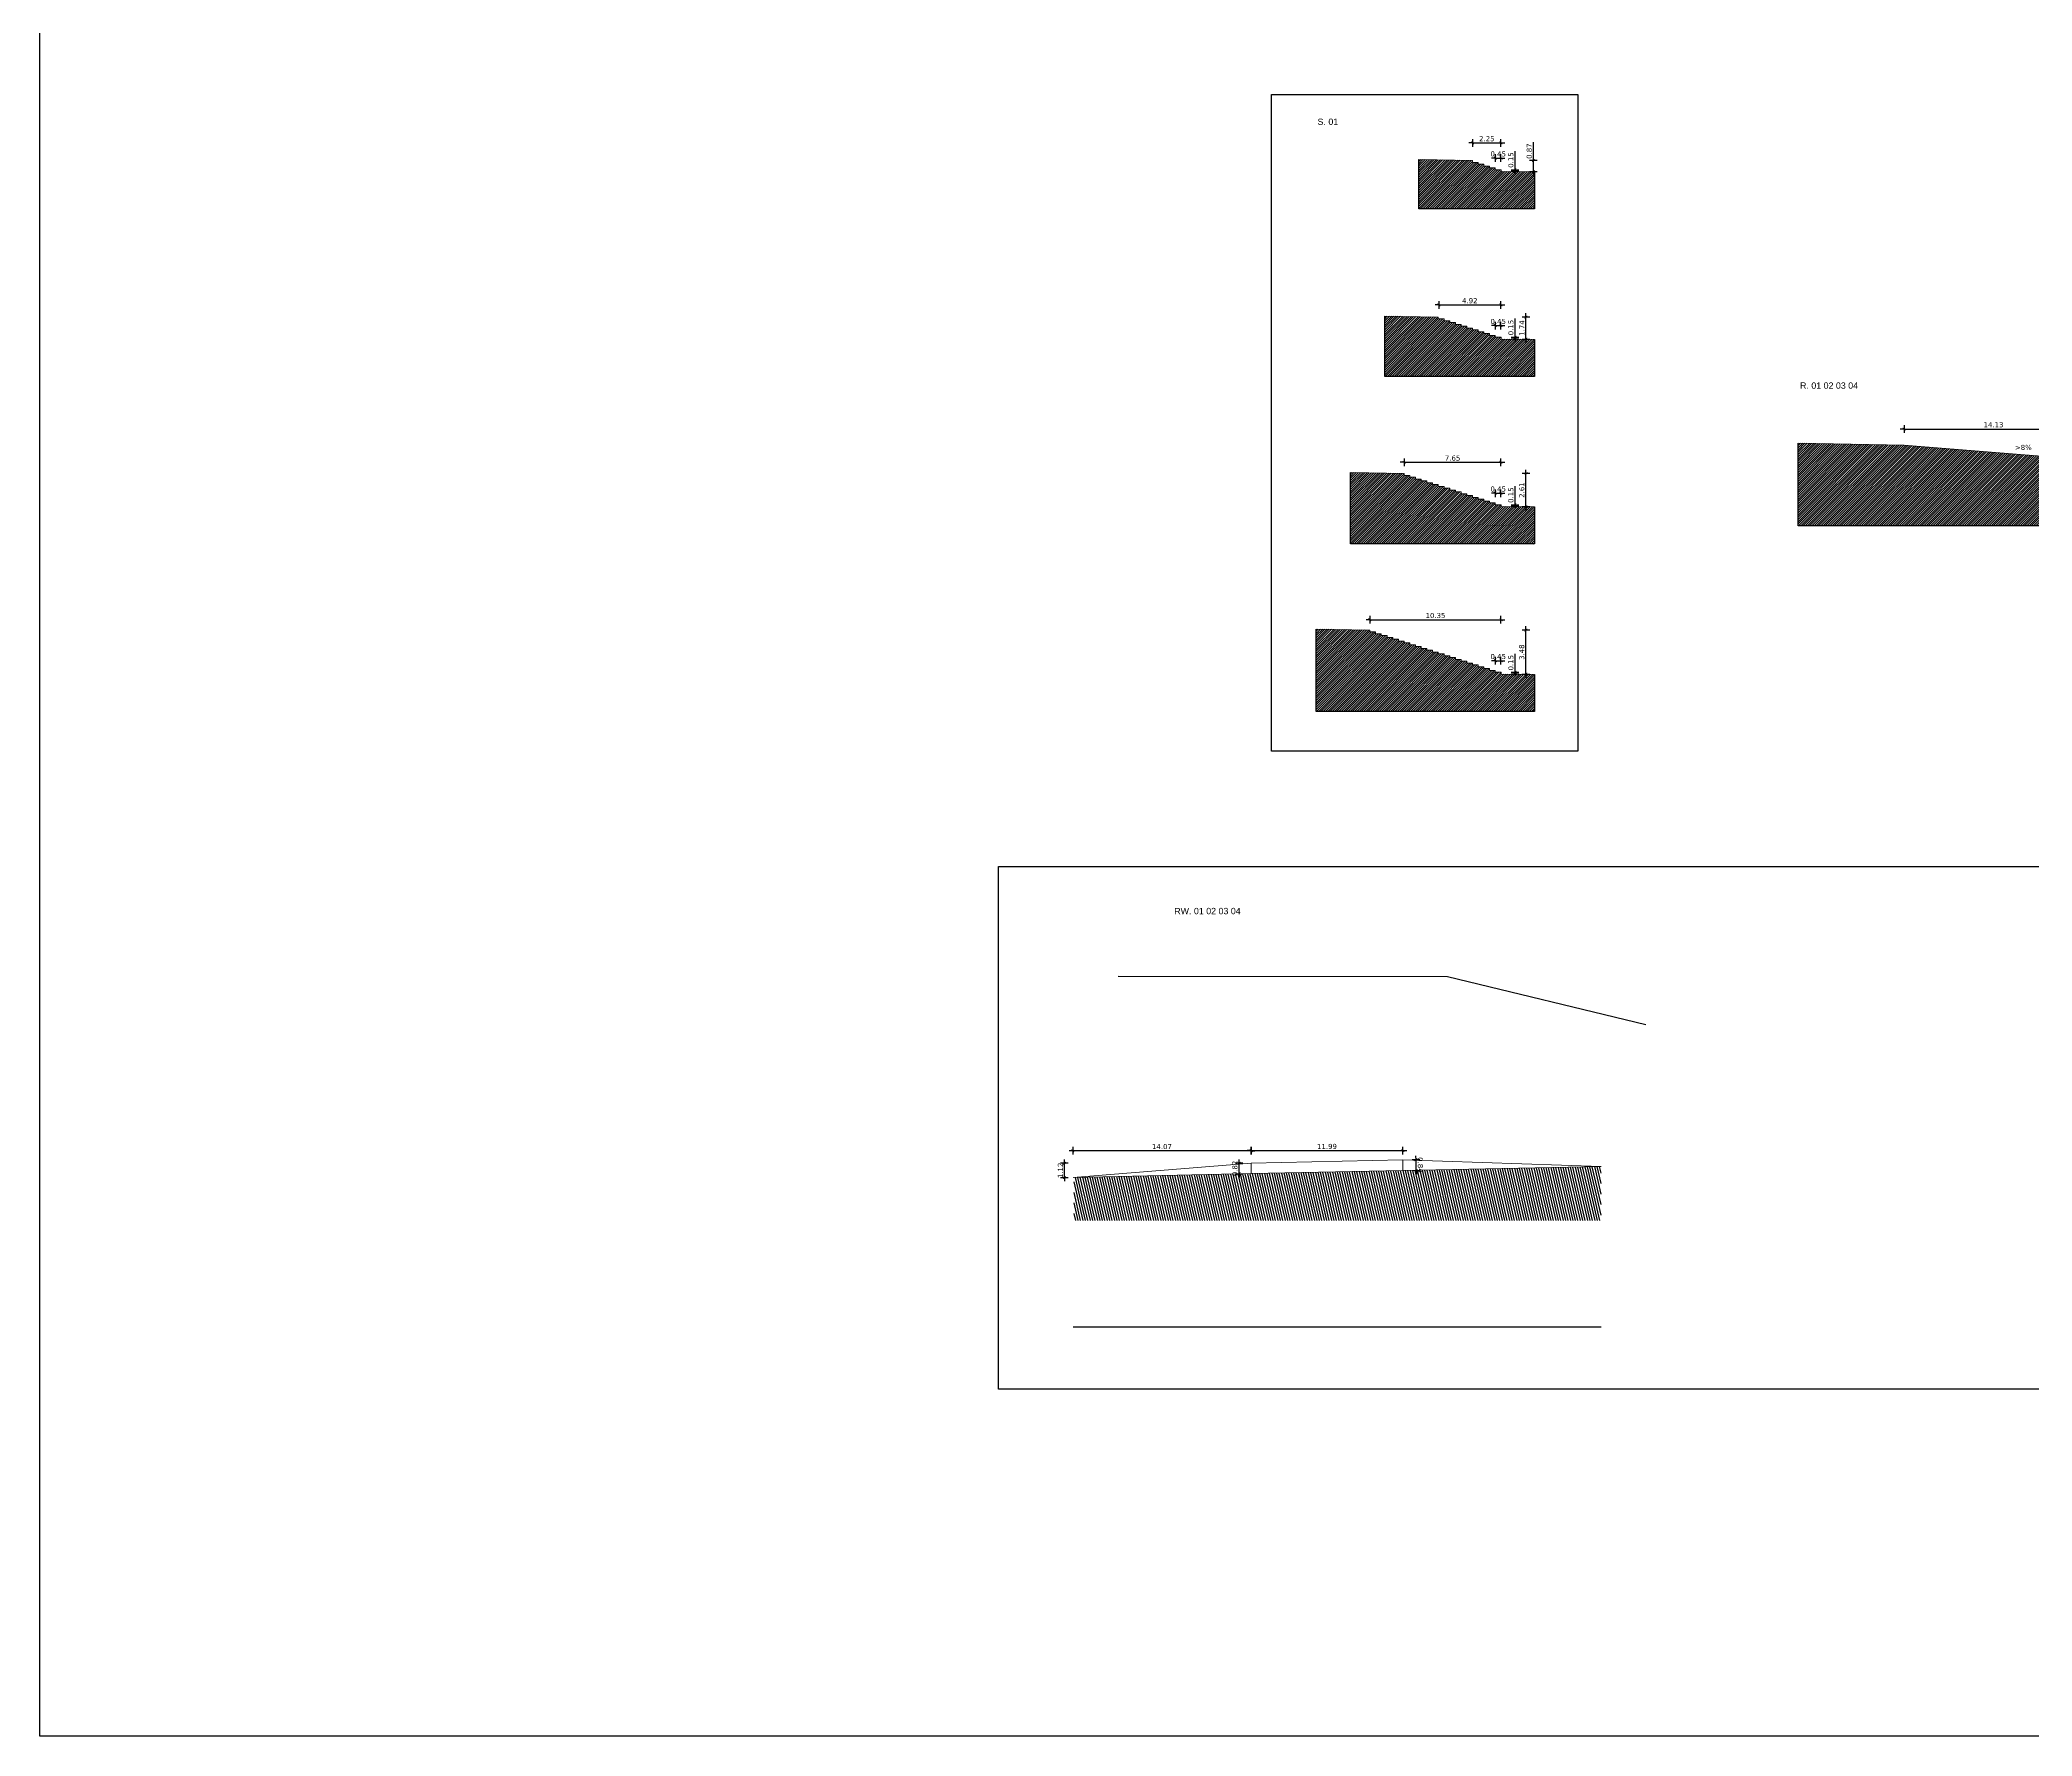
# Model space of a CAD drawing. Header units: metres. Extents: x 678805 to 1359287, y 2747329 to 5497370.
# Drawn here: x 680817.8 to 680975.1, y 2748454.8 to 2748588.7 of the extents above; entities that cross this region are included whole.
import ezdxf

# ---------------------------------------------------------------- set-up
doc = ezdxf.new("R2010")
doc.units = ezdxf.units.M
for name, color, linetype in [('00_XREF_TWQ_BUILDINGS', 7, 'Continuous'), ('XREF_MON_BUILDINGS$0$01-TX-Length Dimensions', 251, 'Continuous'), ('XREF_MON_BUILDINGS$0$02-L-Profiles', 8, 'Continuous'), ('XREF_MON_BUILDINGS$0$A_TEXT_EDIT', 7, 'Continuous'), ('XREF_MON_BUILDINGS$0$COTAUX', 7, 'Continuous')]:
    doc.layers.add(name, color=color, linetype=linetype)
doc.layers.add('XREF_MON_BUILDINGS$0$00_AUX', color=3, linetype='Continuous', plot=False)
doc.layers.add('XREF_MON_BUILDINGS$0$02-L-Structures', color=4, linetype='Continuous', lineweight=15)
doc.styles.add('XREF_MON_BUILDINGS$0$Arial_4', font='arial.ttf', dxfattribs={"height": 1.8})
doc.styles.add('XREF_MON_BUILDINGS$0$E200', font='verdana.ttf', dxfattribs={"height": 0.4})
doc.dimstyles.new('XREF_MON_BUILDINGS$0$E200', dxfattribs={"dimscale": 0.03, "dimtxt": 12, "dimasz": 1, "dimexe": 0.1, "dimexo": 1, "dimgap": 4, "dimtad": 1, "dimzin": 0, "dimdsep": 46, "dimtxsty": 'XREF_MON_BUILDINGS$0$E200', "dimblk1": 'XREF_MON_BUILDINGS$0$LINCOT200', "dimblk2": 'XREF_MON_BUILDINGS$0$LINCOT200', "dimsah": 1, "dimcen": 0.1, "dimdle": 0.1, "dimse1": 1, "dimse2": 1, "dimclrt": 256, "dimadec": 0, "dimazin": 0, "dimtfac": 0.015385, "dimtofl": 0, "dimtmove": 0, "dimatfit": 3, "dimldrblk": 'XREF_MON_BUILDINGS$0$LINCOT200', "dimfxl": 1, "dimtolj": 1, "dimtzin": 0, "dimarcsym": 0})
pattern_1 = [(45, (680799.40115, 2748537.51429), (-0.08838835, 0.08838835), [])]

# ---------------------------------------------------------------- blocks, each defined once
blk = doc.blocks.new('XREF_MON_BUILDINGS$0$LINCOT200')
for p, q in [((0, -10), (0, 10)), ((0, 0), (10, 0))]:
    blk.add_line(p, q)
at = {"const_width": 1.88}
blk.add_lwpolyline([(3.5, -3.5), (-3.5, 3.5)], dxfattribs=at)
at = {"layer": 'XREF_MON_BUILDINGS$0$COTAUX'}
blk.add_line((0, 0), (-1.2, 0), dxfattribs=at)
blk = doc.blocks.new('*D319')
at = {"layer": 'DEFPOINTS', "color": 0, "transparency": 16777216}
for p in [(680933.21, 2748538.76), (680933.21, 2748538.61), (680934.32, 2748538.76)]:
    blk.add_point(p, dxfattribs=at)
at = {"layer": 'XREF_MON_BUILDINGS$0$01-TX-Length Dimensions', "color": 0, "lineweight": -2, "transparency": 16777216}
for p, q in [((680934.32, 2748538.79), (680934.32, 2748540.23)), ((680934.32, 2748538.58), (680934.32, 2748538.55))]:
    blk.add_line(p, q, dxfattribs=at)
at = {"layer": 'XREF_MON_BUILDINGS$0$01-TX-Length Dimensions', "color": 0, "lineweight": -2, "transparency": 16777216, "xscale": 0.03, "yscale": 0.03, "zscale": 0.03}
for p, rotation in [((680934.32, 2748538.61), 89.99999997672741), ((680934.32, 2748538.76), 269.9999999767275)]:
    blk.add_blockref('XREF_MON_BUILDINGS$0$LINCOT200', p, dxfattribs=dict(at, rotation=rotation))
at = {"layer": 'XREF_MON_BUILDINGS$0$01-TX-Length Dimensions', "transparency": 16777216, "insert": (680933.99, 2748539.52), "char_height": 0.4, "attachment_point": 5, "rotation": 90, "style": 'XREF_MON_BUILDINGS$0$E200'}
blk.add_mtext('\\A1;0.15', dxfattribs=at)
blk = doc.blocks.new('*D320')
at = {"layer": 'DEFPOINTS', "color": 0, "transparency": 16777216}
for p in [(680933.21, 2748539.67), (680932.76, 2748538.76), (680933.21, 2748538.76)]:
    blk.add_point(p, dxfattribs=at)
at = {"layer": 'XREF_MON_BUILDINGS$0$01-TX-Length Dimensions', "color": 0, "lineweight": -2, "transparency": 16777216}
blk.add_line((680932.79, 2748539.67), (680933.18, 2748539.67), dxfattribs=at)
at = {"layer": 'XREF_MON_BUILDINGS$0$01-TX-Length Dimensions', "color": 0, "lineweight": -2, "transparency": 16777216, "xscale": 0.03, "yscale": 0.03, "zscale": 0.03}
for p, rotation in [((680932.76, 2748539.67), 179.9999999767275), ((680933.21, 2748539.67), 359.9999999767275)]:
    blk.add_blockref('XREF_MON_BUILDINGS$0$LINCOT200', p, dxfattribs=dict(at, rotation=rotation))
at = {"layer": 'XREF_MON_BUILDINGS$0$01-TX-Length Dimensions', "transparency": 16777216, "insert": (680932.99, 2748540), "char_height": 0.4, "attachment_point": 5, "rotation": 360, "style": 'XREF_MON_BUILDINGS$0$E200'}
blk.add_mtext('\\A1;0.45', dxfattribs=at)
blk = doc.blocks.new('*D321')
at = {"layer": 'DEFPOINTS', "color": 0, "transparency": 16777216}
for p in [(680933.21, 2748542.91), (680922.86, 2748542.09), (680933.21, 2748542.09)]:
    blk.add_point(p, dxfattribs=at)
at = {"layer": 'XREF_MON_BUILDINGS$0$01-TX-Length Dimensions', "color": 0, "lineweight": -2, "transparency": 16777216}
blk.add_line((680922.89, 2748542.91), (680933.18, 2748542.91), dxfattribs=at)
at = {"layer": 'XREF_MON_BUILDINGS$0$01-TX-Length Dimensions', "color": 0, "lineweight": -2, "transparency": 16777216, "xscale": 0.03, "yscale": 0.03, "zscale": 0.03}
for p, rotation in [((680922.86, 2748542.91), 179.9999999767275), ((680933.21, 2748542.91), 359.9999999767275)]:
    blk.add_blockref('XREF_MON_BUILDINGS$0$LINCOT200', p, dxfattribs=dict(at, rotation=rotation))
at = {"layer": 'XREF_MON_BUILDINGS$0$01-TX-Length Dimensions', "transparency": 16777216, "insert": (680928.04, 2748543.24), "char_height": 0.4, "attachment_point": 5, "rotation": 360, "style": 'XREF_MON_BUILDINGS$0$E200'}
blk.add_mtext('\\A1;10.35', dxfattribs=at)
blk = doc.blocks.new('*D274')
at = {"layer": 'DEFPOINTS', "color": 0, "transparency": 16777216}
for p in [(680933.21, 2748542.09), (680935.18, 2748542.09), (680933.21, 2748538.61)]:
    blk.add_point(p, dxfattribs=at)
at = {"layer": 'XREF_MON_BUILDINGS$0$01-TX-Length Dimensions', "color": 0, "lineweight": -2, "transparency": 16777216}
blk.add_line((680935.18, 2748538.64), (680935.18, 2748542.06), dxfattribs=at)
at = {"layer": 'XREF_MON_BUILDINGS$0$01-TX-Length Dimensions', "color": 0, "lineweight": -2, "transparency": 16777216, "xscale": 0.03, "yscale": 0.03, "zscale": 0.03}
for p, rotation in [((680935.18, 2748542.09), 89.99999997672745), ((680935.18, 2748538.61), 269.9999999767275)]:
    blk.add_blockref('XREF_MON_BUILDINGS$0$LINCOT200', p, dxfattribs=dict(at, rotation=rotation))
at = {"layer": 'XREF_MON_BUILDINGS$0$01-TX-Length Dimensions', "transparency": 16777216, "insert": (680934.85, 2748540.35), "char_height": 0.4, "attachment_point": 5, "rotation": 90, "style": 'XREF_MON_BUILDINGS$0$E200'}
blk.add_mtext('\\A1;3.48', dxfattribs=at)
blk = doc.blocks.new('*D275')
at = {"layer": 'DEFPOINTS', "color": 0, "transparency": 16777216}
for p in [(680933.21, 2748551.99), (680933.21, 2748551.84), (680934.32, 2748551.99)]:
    blk.add_point(p, dxfattribs=at)
at = {"layer": 'XREF_MON_BUILDINGS$0$01-TX-Length Dimensions', "color": 0, "lineweight": -2, "transparency": 16777216}
for p, q in [((680934.32, 2748552.02), (680934.32, 2748553.46)), ((680934.32, 2748551.81), (680934.32, 2748551.78))]:
    blk.add_line(p, q, dxfattribs=at)
at = {"layer": 'XREF_MON_BUILDINGS$0$01-TX-Length Dimensions', "color": 0, "lineweight": -2, "transparency": 16777216, "xscale": 0.03, "yscale": 0.03, "zscale": 0.03}
for p, rotation in [((680934.32, 2748551.84), 89.99999997672741), ((680934.32, 2748551.99), 269.9999999767275)]:
    blk.add_blockref('XREF_MON_BUILDINGS$0$LINCOT200', p, dxfattribs=dict(at, rotation=rotation))
at = {"layer": 'XREF_MON_BUILDINGS$0$01-TX-Length Dimensions', "transparency": 16777216, "insert": (680933.99, 2748552.75), "char_height": 0.4, "attachment_point": 5, "rotation": 90, "style": 'XREF_MON_BUILDINGS$0$E200'}
blk.add_mtext('\\A1;0.15', dxfattribs=at)
blk = doc.blocks.new('*D276')
at = {"layer": 'DEFPOINTS', "color": 0, "transparency": 16777216}
for p in [(680932.76, 2748551.99), (680933.21, 2748552.9), (680933.21, 2748551.99)]:
    blk.add_point(p, dxfattribs=at)
at = {"layer": 'XREF_MON_BUILDINGS$0$01-TX-Length Dimensions', "color": 0, "lineweight": -2, "transparency": 16777216}
blk.add_line((680932.79, 2748552.9), (680933.18, 2748552.9), dxfattribs=at)
at = {"layer": 'XREF_MON_BUILDINGS$0$01-TX-Length Dimensions', "color": 0, "lineweight": -2, "transparency": 16777216, "xscale": 0.03, "yscale": 0.03, "zscale": 0.03}
for p, rotation in [((680932.76, 2748552.9), 179.9999999767275), ((680933.21, 2748552.9), 359.9999999767275)]:
    blk.add_blockref('XREF_MON_BUILDINGS$0$LINCOT200', p, dxfattribs=dict(at, rotation=rotation))
at = {"layer": 'XREF_MON_BUILDINGS$0$01-TX-Length Dimensions', "transparency": 16777216, "insert": (680932.99, 2748553.23), "char_height": 0.4, "attachment_point": 5, "rotation": 360, "style": 'XREF_MON_BUILDINGS$0$E200'}
blk.add_mtext('\\A1;0.45', dxfattribs=at)
blk = doc.blocks.new('*D277')
at = {"layer": 'DEFPOINTS', "color": 0, "transparency": 16777216}
for p in [(680933.21, 2748555.34), (680925.56, 2748554.52), (680933.21, 2748554.52)]:
    blk.add_point(p, dxfattribs=at)
at = {"layer": 'XREF_MON_BUILDINGS$0$01-TX-Length Dimensions', "color": 0, "lineweight": -2, "transparency": 16777216}
blk.add_line((680925.59, 2748555.34), (680933.18, 2748555.34), dxfattribs=at)
at = {"layer": 'XREF_MON_BUILDINGS$0$01-TX-Length Dimensions', "color": 0, "lineweight": -2, "transparency": 16777216, "xscale": 0.03, "yscale": 0.03, "zscale": 0.03}
for p, rotation in [((680925.56, 2748555.34), 179.9999999767275), ((680933.21, 2748555.34), 359.9999999767275)]:
    blk.add_blockref('XREF_MON_BUILDINGS$0$LINCOT200', p, dxfattribs=dict(at, rotation=rotation))
at = {"layer": 'XREF_MON_BUILDINGS$0$01-TX-Length Dimensions', "transparency": 16777216, "insert": (680929.39, 2748555.67), "char_height": 0.4, "attachment_point": 5, "rotation": 360, "style": 'XREF_MON_BUILDINGS$0$E200'}
blk.add_mtext('\\A1;7.65', dxfattribs=at)
blk = doc.blocks.new('*D278')
at = {"layer": 'DEFPOINTS', "color": 0, "transparency": 16777216}
for p in [(680933.21, 2748554.45), (680935.18, 2748554.45), (680933.21, 2748551.84)]:
    blk.add_point(p, dxfattribs=at)
at = {"layer": 'XREF_MON_BUILDINGS$0$01-TX-Length Dimensions', "color": 0, "lineweight": -2, "transparency": 16777216}
blk.add_line((680935.18, 2748551.87), (680935.18, 2748554.42), dxfattribs=at)
at = {"layer": 'XREF_MON_BUILDINGS$0$01-TX-Length Dimensions', "color": 0, "lineweight": -2, "transparency": 16777216, "xscale": 0.03, "yscale": 0.03, "zscale": 0.03}
for p, rotation in [((680935.18, 2748554.45), 89.99999997672745), ((680935.18, 2748551.84), 269.9999999767275)]:
    blk.add_blockref('XREF_MON_BUILDINGS$0$LINCOT200', p, dxfattribs=dict(at, rotation=rotation))
at = {"layer": 'XREF_MON_BUILDINGS$0$01-TX-Length Dimensions', "transparency": 16777216, "insert": (680934.85, 2748553.15), "char_height": 0.4, "attachment_point": 5, "rotation": 90, "style": 'XREF_MON_BUILDINGS$0$E200'}
blk.add_mtext('\\A1;2.61', dxfattribs=at)
blk = doc.blocks.new('*D279')
at = {"layer": 'DEFPOINTS', "color": 0, "transparency": 16777216}
for p in [(680933.21, 2748565.21), (680933.21, 2748565.07), (680934.32, 2748565.21)]:
    blk.add_point(p, dxfattribs=at)
at = {"layer": 'XREF_MON_BUILDINGS$0$01-TX-Length Dimensions', "color": 0, "lineweight": -2, "transparency": 16777216}
for p, q in [((680934.32, 2748565.24), (680934.32, 2748566.69)), ((680934.32, 2748565.04), (680934.32, 2748565.01))]:
    blk.add_line(p, q, dxfattribs=at)
at = {"layer": 'XREF_MON_BUILDINGS$0$01-TX-Length Dimensions', "color": 0, "lineweight": -2, "transparency": 16777216, "xscale": 0.03, "yscale": 0.03, "zscale": 0.03}
for p, rotation in [((680934.32, 2748565.07), 89.99999997672741), ((680934.32, 2748565.21), 269.9999999767275)]:
    blk.add_blockref('XREF_MON_BUILDINGS$0$LINCOT200', p, dxfattribs=dict(at, rotation=rotation))
at = {"layer": 'XREF_MON_BUILDINGS$0$01-TX-Length Dimensions', "transparency": 16777216, "insert": (680933.99, 2748565.98), "char_height": 0.4, "attachment_point": 5, "rotation": 90, "style": 'XREF_MON_BUILDINGS$0$E200'}
blk.add_mtext('\\A1;0.15', dxfattribs=at)
blk = doc.blocks.new('*D280')
at = {"layer": 'DEFPOINTS', "color": 0, "transparency": 16777216}
for p in [(680933.21, 2748566.13), (680932.76, 2748565.21), (680933.21, 2748565.21)]:
    blk.add_point(p, dxfattribs=at)
at = {"layer": 'XREF_MON_BUILDINGS$0$01-TX-Length Dimensions', "color": 0, "lineweight": -2, "transparency": 16777216}
blk.add_line((680932.79, 2748566.13), (680933.18, 2748566.13), dxfattribs=at)
at = {"layer": 'XREF_MON_BUILDINGS$0$01-TX-Length Dimensions', "color": 0, "lineweight": -2, "transparency": 16777216, "xscale": 0.03, "yscale": 0.03, "zscale": 0.03}
for p, rotation in [((680932.76, 2748566.13), 179.9999999767275), ((680933.21, 2748566.13), 359.9999999767275)]:
    blk.add_blockref('XREF_MON_BUILDINGS$0$LINCOT200', p, dxfattribs=dict(at, rotation=rotation))
at = {"layer": 'XREF_MON_BUILDINGS$0$01-TX-Length Dimensions', "transparency": 16777216, "insert": (680932.99, 2748566.46), "char_height": 0.4, "attachment_point": 5, "rotation": 360, "style": 'XREF_MON_BUILDINGS$0$E200'}
blk.add_mtext('\\A1;0.45', dxfattribs=at)
blk = doc.blocks.new('*D281')
at = {"layer": 'DEFPOINTS', "color": 0, "transparency": 16777216}
for p in [(680933.21, 2748567.77), (680928.3, 2748566.95), (680933.21, 2748566.95)]:
    blk.add_point(p, dxfattribs=at)
at = {"layer": 'XREF_MON_BUILDINGS$0$01-TX-Length Dimensions', "color": 0, "lineweight": -2, "transparency": 16777216}
blk.add_line((680928.33, 2748567.77), (680933.18, 2748567.77), dxfattribs=at)
at = {"layer": 'XREF_MON_BUILDINGS$0$01-TX-Length Dimensions', "color": 0, "lineweight": -2, "transparency": 16777216, "xscale": 0.03, "yscale": 0.03, "zscale": 0.03}
for p, rotation in [((680928.3, 2748567.77), 179.9999999767275), ((680933.21, 2748567.77), 359.9999999767275)]:
    blk.add_blockref('XREF_MON_BUILDINGS$0$LINCOT200', p, dxfattribs=dict(at, rotation=rotation))
at = {"layer": 'XREF_MON_BUILDINGS$0$01-TX-Length Dimensions', "transparency": 16777216, "insert": (680930.75, 2748568.1), "char_height": 0.4, "attachment_point": 5, "rotation": 360, "style": 'XREF_MON_BUILDINGS$0$E200'}
blk.add_mtext('\\A1;4.92', dxfattribs=at)
blk = doc.blocks.new('*D282')
at = {"layer": 'DEFPOINTS', "color": 0, "transparency": 16777216}
for p in [(680933.21, 2748566.81), (680935.18, 2748566.81), (680933.21, 2748565.07)]:
    blk.add_point(p, dxfattribs=at)
at = {"layer": 'XREF_MON_BUILDINGS$0$01-TX-Length Dimensions', "color": 0, "lineweight": -2, "transparency": 16777216}
blk.add_line((680935.18, 2748565.1), (680935.18, 2748566.78), dxfattribs=at)
at = {"layer": 'XREF_MON_BUILDINGS$0$01-TX-Length Dimensions', "color": 0, "lineweight": -2, "transparency": 16777216, "xscale": 0.03, "yscale": 0.03, "zscale": 0.03}
for p, rotation in [((680935.18, 2748566.81), 89.99999997672745), ((680935.18, 2748565.07), 269.9999999767275)]:
    blk.add_blockref('XREF_MON_BUILDINGS$0$LINCOT200', p, dxfattribs=dict(at, rotation=rotation))
at = {"layer": 'XREF_MON_BUILDINGS$0$01-TX-Length Dimensions', "transparency": 16777216, "insert": (680934.86, 2748565.94), "char_height": 0.4, "attachment_point": 5, "rotation": 90, "style": 'XREF_MON_BUILDINGS$0$E200'}
blk.add_mtext('\\A1;1.74', dxfattribs=at)
blk = doc.blocks.new('*D283')
at = {"layer": 'DEFPOINTS', "color": 0, "transparency": 16777216}
for p in [(680933.21, 2748578.44), (680934.32, 2748578.44), (680933.21, 2748578.3)]:
    blk.add_point(p, dxfattribs=at)
at = {"layer": 'XREF_MON_BUILDINGS$0$01-TX-Length Dimensions', "color": 0, "lineweight": -2, "transparency": 16777216}
for p, q in [((680934.32, 2748578.47), (680934.32, 2748579.91)), ((680934.32, 2748578.27), (680934.32, 2748578.24))]:
    blk.add_line(p, q, dxfattribs=at)
at = {"layer": 'XREF_MON_BUILDINGS$0$01-TX-Length Dimensions', "color": 0, "lineweight": -2, "transparency": 16777216, "xscale": 0.03, "yscale": 0.03, "zscale": 0.03}
for p, rotation in [((680934.32, 2748578.3), 89.99999997672741), ((680934.32, 2748578.44), 269.9999999767275)]:
    blk.add_blockref('XREF_MON_BUILDINGS$0$LINCOT200', p, dxfattribs=dict(at, rotation=rotation))
at = {"layer": 'XREF_MON_BUILDINGS$0$01-TX-Length Dimensions', "transparency": 16777216, "insert": (680933.99, 2748579.21), "char_height": 0.4, "attachment_point": 5, "rotation": 90, "style": 'XREF_MON_BUILDINGS$0$E200'}
blk.add_mtext('\\A1;0.15', dxfattribs=at)
blk = doc.blocks.new('*D309')
at = {"layer": 'DEFPOINTS', "color": 0, "transparency": 16777216}
for p in [(680932.76, 2748578.44), (680933.21, 2748579.36), (680933.21, 2748578.44)]:
    blk.add_point(p, dxfattribs=at)
at = {"layer": 'XREF_MON_BUILDINGS$0$01-TX-Length Dimensions', "color": 0, "lineweight": -2, "transparency": 16777216}
blk.add_line((680932.79, 2748579.36), (680933.18, 2748579.36), dxfattribs=at)
at = {"layer": 'XREF_MON_BUILDINGS$0$01-TX-Length Dimensions', "color": 0, "lineweight": -2, "transparency": 16777216, "xscale": 0.03, "yscale": 0.03, "zscale": 0.03}
for p, rotation in [((680932.76, 2748579.36), 179.9999999767275), ((680933.21, 2748579.36), 359.9999999767275)]:
    blk.add_blockref('XREF_MON_BUILDINGS$0$LINCOT200', p, dxfattribs=dict(at, rotation=rotation))
at = {"layer": 'XREF_MON_BUILDINGS$0$01-TX-Length Dimensions', "transparency": 16777216, "insert": (680932.99, 2748579.69), "char_height": 0.4, "attachment_point": 5, "rotation": 360, "style": 'XREF_MON_BUILDINGS$0$E200'}
blk.add_mtext('\\A1;0.45', dxfattribs=at)
blk = doc.blocks.new('*D310')
at = {"layer": 'DEFPOINTS', "color": 0, "transparency": 16777216}
for p in [(680933.21, 2748580.56), (680930.96, 2748576.7), (680933.21, 2748576.7)]:
    blk.add_point(p, dxfattribs=at)
at = {"layer": 'XREF_MON_BUILDINGS$0$01-TX-Length Dimensions', "color": 0, "lineweight": -2, "transparency": 16777216}
blk.add_line((680930.99, 2748580.56), (680933.18, 2748580.56), dxfattribs=at)
at = {"layer": 'XREF_MON_BUILDINGS$0$01-TX-Length Dimensions', "color": 0, "lineweight": -2, "transparency": 16777216, "xscale": 0.03, "yscale": 0.03, "zscale": 0.03}
for p, rotation in [((680930.96, 2748580.56), 179.9999999767275), ((680933.21, 2748580.56), 359.9999999767275)]:
    blk.add_blockref('XREF_MON_BUILDINGS$0$LINCOT200', p, dxfattribs=dict(at, rotation=rotation))
at = {"layer": 'XREF_MON_BUILDINGS$0$01-TX-Length Dimensions', "transparency": 16777216, "insert": (680932.09, 2748580.89), "char_height": 0.4, "attachment_point": 5, "rotation": 360, "style": 'XREF_MON_BUILDINGS$0$E200'}
blk.add_mtext('\\A1;2.25', dxfattribs=at)
blk = doc.blocks.new('*D311')
at = {"layer": 'DEFPOINTS', "color": 0, "transparency": 16777216}
for p in [(680931.37, 2748579.17), (680935.77, 2748579.17), (680931.37, 2748578.3)]:
    blk.add_point(p, dxfattribs=at)
at = {"layer": 'XREF_MON_BUILDINGS$0$01-TX-Length Dimensions', "color": 0, "lineweight": -2, "transparency": 16777216}
for p, q in [((680935.77, 2748579.17), (680935.77, 2748580.61)), ((680935.77, 2748578.33), (680935.77, 2748579.14))]:
    blk.add_line(p, q, dxfattribs=at)
at = {"layer": 'XREF_MON_BUILDINGS$0$01-TX-Length Dimensions', "color": 0, "lineweight": -2, "transparency": 16777216, "xscale": 0.03, "yscale": 0.03, "zscale": 0.03}
for p, rotation in [((680935.77, 2748579.17), 89.99999997672745), ((680935.77, 2748578.3), 269.9999999767275)]:
    blk.add_blockref('XREF_MON_BUILDINGS$0$LINCOT200', p, dxfattribs=dict(at, rotation=rotation))
at = {"layer": 'XREF_MON_BUILDINGS$0$01-TX-Length Dimensions', "transparency": 16777216, "insert": (680935.44, 2748579.91), "char_height": 0.4, "attachment_point": 5, "rotation": 90, "style": 'XREF_MON_BUILDINGS$0$E200'}
blk.add_mtext('\\A1;0.87', dxfattribs=at)
blk = doc.blocks.new('*D307')
at = {"layer": 'DEFPOINTS', "color": 0, "transparency": 16777216}
for p in [(680979.16, 2748557.97), (680965.03, 2748556.68), (680979.16, 2748556.68)]:
    blk.add_point(p, dxfattribs=at)
at = {"layer": 'XREF_MON_BUILDINGS$0$01-TX-Length Dimensions', "color": 0, "lineweight": -2, "transparency": 16777216}
blk.add_line((680965.06, 2748557.97), (680979.14, 2748557.97), dxfattribs=at)
at = {"layer": 'XREF_MON_BUILDINGS$0$01-TX-Length Dimensions', "color": 0, "lineweight": -2, "transparency": 16777216, "xscale": 0.03, "yscale": 0.03, "zscale": 0.03}
for p, rotation in [((680965.03, 2748557.97), 179.9999999767275), ((680979.17, 2748557.97), 359.9999999767275)]:
    blk.add_blockref('XREF_MON_BUILDINGS$0$LINCOT200', p, dxfattribs=dict(at, rotation=rotation))
at = {"layer": 'XREF_MON_BUILDINGS$0$01-TX-Length Dimensions', "transparency": 16777216, "insert": (680972.1, 2748558.3), "char_height": 0.4, "attachment_point": 5, "rotation": 360, "style": 'XREF_MON_BUILDINGS$0$E200'}
blk.add_mtext('\\A1;14.13', dxfattribs=at)
blk = doc.blocks.new('*D294')
at = {"layer": 'DEFPOINTS', "color": 0, "transparency": 16777216}
for p in [(680913.48, 2748500.25), (680925.47, 2748500.99), (680925.47, 2748500.25)]:
    blk.add_point(p, dxfattribs=at)
at = {"layer": 'XREF_MON_BUILDINGS$0$01-TX-Length Dimensions', "color": 0, "lineweight": -2, "transparency": 16777216}
blk.add_line((680913.51, 2748500.99), (680925.44, 2748500.99), dxfattribs=at)
at = {"layer": 'XREF_MON_BUILDINGS$0$01-TX-Length Dimensions', "color": 0, "lineweight": -2, "transparency": 16777216, "xscale": 0.03, "yscale": 0.03, "zscale": 0.03}
for p, rotation in [((680913.48, 2748500.99), 180.000000002529), ((680925.47, 2748500.99), 2.528973527200175e-09)]:
    blk.add_blockref('XREF_MON_BUILDINGS$0$LINCOT200', p, dxfattribs=dict(at, rotation=rotation))
at = {"layer": 'XREF_MON_BUILDINGS$0$01-TX-Length Dimensions', "transparency": 16777216, "insert": (680919.47, 2748501.32), "char_height": 0.4, "attachment_point": 5, "rotation": 0, "style": 'XREF_MON_BUILDINGS$0$E200'}
blk.add_mtext('\\A1;11.99', dxfattribs=at)
blk = doc.blocks.new('*D295')
at = {"layer": 'DEFPOINTS', "color": 0, "transparency": 16777216}
for p in [(680925.45, 2748500.25), (680926.5, 2748500.27), (680925.47, 2748499.41)]:
    blk.add_point(p, dxfattribs=at)
at = {"layer": 'XREF_MON_BUILDINGS$0$01-TX-Length Dimensions', "color": 0, "lineweight": -2, "transparency": 16777216}
blk.add_line((680926.52, 2748499.46), (680926.51, 2748500.24), dxfattribs=at)
at = {"layer": 'XREF_MON_BUILDINGS$0$01-TX-Length Dimensions', "color": 0, "lineweight": -2, "transparency": 16777216, "xscale": 0.03, "yscale": 0.03, "zscale": 0.03}
for p, rotation in [((680926.5, 2748500.27), 91.2425269610079), ((680926.52, 2748499.43), 271.2425269610079)]:
    blk.add_blockref('XREF_MON_BUILDINGS$0$LINCOT200', p, dxfattribs=dict(at, rotation=rotation))
at = {"layer": 'XREF_MON_BUILDINGS$0$01-TX-Length Dimensions', "transparency": 16777216, "insert": (680926.84, 2748499.86), "char_height": 0.4, "attachment_point": 5, "rotation": 271.2425, "style": 'XREF_MON_BUILDINGS$0$E200'}
blk.add_mtext('\\A1;0.84', dxfattribs=at)
blk = doc.blocks.new('*D296')
at = {"layer": 'DEFPOINTS', "color": 0, "transparency": 16777216}
for p in [(680912.53, 2748499.99), (680913.48, 2748499.99), (680913.48, 2748499.17)]:
    blk.add_point(p, dxfattribs=at)
at = {"layer": 'XREF_MON_BUILDINGS$0$01-TX-Length Dimensions', "color": 0, "lineweight": -2, "transparency": 16777216}
blk.add_line((680912.53, 2748499.2), (680912.53, 2748499.96), dxfattribs=at)
at = {"layer": 'XREF_MON_BUILDINGS$0$01-TX-Length Dimensions', "color": 0, "lineweight": -2, "transparency": 16777216, "xscale": 0.03, "yscale": 0.03, "zscale": 0.03}
for p, rotation in [((680912.53, 2748499.99), 89.99945866643836), ((680912.53, 2748499.17), 269.9994586664384)]:
    blk.add_blockref('XREF_MON_BUILDINGS$0$LINCOT200', p, dxfattribs=dict(at, rotation=rotation))
at = {"layer": 'XREF_MON_BUILDINGS$0$01-TX-Length Dimensions', "transparency": 16777216, "insert": (680912.2, 2748499.58), "char_height": 0.4, "attachment_point": 5, "rotation": 89.9995, "style": 'XREF_MON_BUILDINGS$0$E200'}
blk.add_mtext('\\A1;0.82', dxfattribs=at)
blk = doc.blocks.new('*D297')
at = {"layer": 'DEFPOINTS', "color": 0, "transparency": 16777216}
for p in [(680898.74, 2748499.99), (680899.43, 2748499.99), (680899.43, 2748498.87)]:
    blk.add_point(p, dxfattribs=at)
at = {"layer": 'XREF_MON_BUILDINGS$0$01-TX-Length Dimensions', "color": 0, "lineweight": -2, "transparency": 16777216}
blk.add_line((680898.74, 2748498.9), (680898.74, 2748499.96), dxfattribs=at)
at = {"layer": 'XREF_MON_BUILDINGS$0$01-TX-Length Dimensions', "color": 0, "lineweight": -2, "transparency": 16777216, "xscale": 0.03, "yscale": 0.03, "zscale": 0.03}
for p, rotation in [((680898.74, 2748499.99), 90.00000000252898), ((680898.74, 2748498.87), 270.000000002529)]:
    blk.add_blockref('XREF_MON_BUILDINGS$0$LINCOT200', p, dxfattribs=dict(at, rotation=rotation))
at = {"layer": 'XREF_MON_BUILDINGS$0$01-TX-Length Dimensions', "transparency": 16777216, "insert": (680898.42, 2748499.43), "char_height": 0.4, "attachment_point": 5, "rotation": 90, "style": 'XREF_MON_BUILDINGS$0$E200'}
blk.add_mtext('\\A1;1.12', dxfattribs=at)
blk = doc.blocks.new('*D298')
at = {"layer": 'DEFPOINTS', "color": 0, "transparency": 16777216}
for p in [(680899.41, 2748500.98), (680899.41, 2748499.94), (680913.48, 2748499.94)]:
    blk.add_point(p, dxfattribs=at)
at = {"layer": 'XREF_MON_BUILDINGS$0$01-TX-Length Dimensions', "color": 0, "lineweight": -2, "transparency": 16777216}
blk.add_line((680913.45, 2748500.98), (680899.44, 2748500.98), dxfattribs=at)
at = {"layer": 'XREF_MON_BUILDINGS$0$01-TX-Length Dimensions', "color": 0, "lineweight": -2, "transparency": 16777216, "xscale": 0.03, "yscale": 0.03, "zscale": 0.03}
for p, rotation in [((680899.41, 2748500.98), 180.0000000044251), ((680913.48, 2748500.98), 4.425093006101465e-09)]:
    blk.add_blockref('XREF_MON_BUILDINGS$0$LINCOT200', p, dxfattribs=dict(at, rotation=rotation))
at = {"layer": 'XREF_MON_BUILDINGS$0$01-TX-Length Dimensions', "transparency": 16777216, "insert": (680906.44, 2748501.31), "char_height": 0.4, "attachment_point": 5, "rotation": 0, "style": 'XREF_MON_BUILDINGS$0$E200'}
blk.add_mtext('\\A1;14.07', dxfattribs=at)
blk = doc.blocks.new('XREF_MON_BUILDINGS')
at = {"layer": 'XREF_MON_BUILDINGS$0$02-L-Profiles'}
h = blk.add_hatch(dxfattribs=at)
h.set_pattern_fill('ANSI31', color=256, angle=71.72342)
h.set_pattern_definition(pattern_1)
h.paths.add_polyline_path([(680935.857, 2748578.276), (680933.212, 2748578.296), (680933.212, 2748578.441), (680932.762, 2748578.441), (680932.762, 2748578.586), (680932.312, 2748578.586), (680932.312, 2748578.731), (680931.862, 2748578.731), (680931.862, 2748578.876), (680931.412, 2748578.876), (680931.412, 2748579.021), (680930.962, 2748579.021), (680930.962, 2748579.166), (680926.721, 2748579.25), (680926.721, 2748575.348), (680935.857, 2748575.348)])
h = blk.add_hatch(dxfattribs=at)
h.set_pattern_fill('ANSI31', color=256, angle=71.72342)
h.set_pattern_definition(pattern_1)
h.paths.add_polyline_path([(680935.857, 2748565.048), (680933.212, 2748565.068), (680933.212, 2748565.213), (680932.762, 2748565.213), (680932.762, 2748565.358), (680932.312, 2748565.358), (680932.312, 2748565.503), (680931.862, 2748565.503), (680931.862, 2748565.648), (680931.412, 2748565.648), (680931.412, 2748565.793), (680930.962, 2748565.793), (680930.962, 2748565.938), (680930.512, 2748565.938), (680930.512, 2748566.083), (680930.062, 2748566.083), (680930.062, 2748566.228), (680929.612, 2748566.228), (680929.612, 2748566.373), (680929.162, 2748566.373), (680929.162, 2748566.518), (680928.712, 2748566.518), (680928.712, 2748566.663), (680928.262, 2748566.663), (680928.262, 2748566.808), (680924.026, 2748566.892), (680924.026, 2748562.12), (680935.857, 2748562.12)])
h = blk.add_hatch(dxfattribs=at)
h.set_pattern_fill('ANSI31', color=256, angle=64.39151)
h.set_pattern_definition([(45, (680791.19089, 2748543.73812), (-0.08838835, 0.08838835), [])])
h.paths.add_polyline_path([(680986.477, 2748555.401), (680979.165, 2748555.553), (680965.033, 2748556.683), (680956.67, 2748556.856), (680956.67, 2748550.321), (680986.477, 2748550.321)])
h = blk.add_hatch(dxfattribs=at)
h.set_pattern_fill('ANSI31', color=256, angle=71.72342)
h.set_pattern_definition(pattern_1)
h.paths.add_polyline_path([(680935.857, 2748551.821), (680933.212, 2748551.841), (680933.212, 2748551.986), (680932.762, 2748551.986), (680932.762, 2748552.131), (680932.312, 2748552.131), (680932.312, 2748552.276), (680931.862, 2748552.276), (680931.862, 2748552.421), (680931.412, 2748552.421), (680931.412, 2748552.566), (680930.962, 2748552.566), (680930.962, 2748552.711), (680930.512, 2748552.711), (680930.512, 2748552.856), (680930.062, 2748552.856), (680930.062, 2748553.001), (680929.612, 2748553.001), (680929.612, 2748553.146), (680929.162, 2748553.146), (680929.162, 2748553.291), (680928.712, 2748553.291), (680928.712, 2748553.436), (680928.262, 2748553.436), (680928.262, 2748553.581), (680927.812, 2748553.581), (680927.812, 2748553.726), (680927.362, 2748553.726), (680927.362, 2748553.871), (680926.912, 2748553.871), (680926.912, 2748554.016), (680926.462, 2748554.016), (680926.462, 2748554.161), (680926.012, 2748554.161), (680926.012, 2748554.306), (680925.562, 2748554.306), (680925.562, 2748554.451), (680921.326, 2748554.534), (680921.326, 2748548.893), (680935.857, 2748548.893)])
h = blk.add_hatch(dxfattribs=at)
h.set_pattern_fill('ANSI31', color=256, angle=71.72342)
h.set_pattern_definition(pattern_1)
h.paths.add_polyline_path([(680935.857, 2748538.593), (680933.212, 2748538.613), (680933.212, 2748538.758), (680932.762, 2748538.758), (680932.762, 2748538.903), (680932.312, 2748538.903), (680932.312, 2748539.048), (680931.862, 2748539.048), (680931.862, 2748539.193), (680931.412, 2748539.193), (680931.412, 2748539.338), (680930.962, 2748539.338), (680930.962, 2748539.483), (680930.512, 2748539.483), (680930.512, 2748539.628), (680930.062, 2748539.628), (680930.062, 2748539.773), (680929.612, 2748539.773), (680929.612, 2748539.918), (680929.162, 2748539.918), (680929.162, 2748540.063), (680928.712, 2748540.063), (680928.712, 2748540.208), (680928.262, 2748540.208), (680928.262, 2748540.353), (680927.812, 2748540.353), (680927.812, 2748540.498), (680927.362, 2748540.498), (680927.362, 2748540.643), (680926.912, 2748540.643), (680926.912, 2748540.788), (680926.462, 2748540.788), (680926.462, 2748540.933), (680926.012, 2748540.933), (680926.012, 2748541.078), (680925.562, 2748541.078), (680925.562, 2748541.223), (680925.112, 2748541.223), (680925.112, 2748541.368), (680924.662, 2748541.368), (680924.662, 2748541.513), (680924.212, 2748541.513), (680924.212, 2748541.658), (680923.762, 2748541.658), (680923.762, 2748541.803), (680923.312, 2748541.803), (680923.312, 2748541.948), (680922.862, 2748541.948), (680922.862, 2748542.093), (680918.626, 2748542.176), (680918.626, 2748535.665), (680935.857, 2748535.665)])
h = blk.add_hatch(dxfattribs=at)
h.set_pattern_fill('ANSI31', color=256, scale=1.5, angle=-63.80031)
h.set_pattern_definition([(103.09755, (680741.69472, 2748499.14482), (-0.18262231, -0.0424893), [])])
h.paths.add_polyline_path([(680941.117, 2748499.735), (680925.466, 2748499.412), (680913.479, 2748499.172), (680899.504, 2748498.873), (680899.504, 2748495.482), (680941.117, 2748495.482)])
at = {"layer": 'XREF_MON_BUILDINGS$0$00_AUX'}
for points in [[(680817.846, 2748722.902), (681113.245, 2748722.902), (681113.245, 2748454.757), (680817.846, 2748454.757)], [(680915.083, 2748584.387), (680939.285, 2748584.387), (680939.285, 2748532.534), (680915.083, 2748532.534)], [(680893.534, 2748523.414), (681064.105, 2748523.414), (681064.105, 2748482.166), (680893.534, 2748482.166)]]:
    blk.add_lwpolyline(points, close=True, dxfattribs=at)
for points in [[(680935.857, 2748578.276), (680935.857, 2748575.348), (680926.721, 2748575.348), (680926.721, 2748579.25)], [(680935.857, 2748565.048), (680935.857, 2748562.12), (680924.026, 2748562.12), (680924.026, 2748566.892)], [(680986.477, 2748555.401), (680986.477, 2748550.321), (680956.67, 2748550.321), (680956.67, 2748556.856)], [(680935.857, 2748551.821), (680935.857, 2748548.893), (680921.326, 2748548.893), (680921.326, 2748554.534)], [(680935.857, 2748538.593), (680935.857, 2748535.665), (680918.626, 2748535.665), (680918.626, 2748542.176)], [(680944.659, 2748510.917), (680928.996, 2748514.719), (680902.972, 2748514.728)], [(680941.116, 2748487.052), (680899.432, 2748487.052)]]:
    blk.add_lwpolyline(points, dxfattribs=at)
at = {"layer": 'XREF_MON_BUILDINGS$0$02-L-Structures'}
for p, q in [((680926.721, 2748579.25), (680930.957, 2748579.166)), ((680899.432, 2748498.872), (680913.479, 2748499.992)), ((680913.479, 2748499.992), (680925.466, 2748500.252)), ((680913.479, 2748499.172), (680913.479, 2748499.992)), ((680913.479, 2748499.992), (680913.479, 2748499.172)), ((680925.466, 2748500.252), (680941.117, 2748499.735)), ((680925.466, 2748499.412), (680925.466, 2748500.252)), ((680925.466, 2748500.252), (680925.466, 2748499.412)), ((680913.479, 2748499.172), (680899.432, 2748498.872)), ((680925.466, 2748499.412), (680913.479, 2748499.172)), ((680941.117, 2748499.735), (680925.466, 2748499.412))]:
    blk.add_line(p, q, dxfattribs=at)
for points in [[(680930.962, 2748579.166), (680930.962, 2748579.021), (680931.412, 2748579.021), (680931.412, 2748578.876), (680931.862, 2748578.876), (680931.862, 2748578.731), (680932.312, 2748578.731), (680932.312, 2748578.586), (680932.762, 2748578.586), (680932.762, 2748578.441), (680933.212, 2748578.441), (680933.212, 2748578.296), (680935.857, 2748578.276)], [(680924.026, 2748566.892), (680928.262, 2748566.808), (680928.262, 2748566.663), (680928.712, 2748566.663), (680928.712, 2748566.518), (680929.162, 2748566.518), (680929.162, 2748566.373), (680929.612, 2748566.373), (680929.612, 2748566.228), (680930.062, 2748566.228), (680930.062, 2748566.083), (680930.512, 2748566.083), (680930.512, 2748565.938), (680930.962, 2748565.938), (680930.962, 2748565.793), (680931.412, 2748565.793), (680931.412, 2748565.648), (680931.862, 2748565.648), (680931.862, 2748565.503), (680932.312, 2748565.503), (680932.312, 2748565.358), (680932.762, 2748565.358), (680932.762, 2748565.213), (680933.212, 2748565.213), (680933.212, 2748565.068), (680935.857, 2748565.048)], [(680956.67, 2748556.856), (680965.033, 2748556.683), (680979.165, 2748555.553), (680986.477, 2748555.401)], [(680921.326, 2748554.534), (680925.562, 2748554.451), (680925.562, 2748554.306), (680926.012, 2748554.306), (680926.012, 2748554.161), (680926.462, 2748554.161), (680926.462, 2748554.016), (680926.912, 2748554.016), (680926.912, 2748553.871), (680927.362, 2748553.871), (680927.362, 2748553.726), (680927.812, 2748553.726), (680927.812, 2748553.581), (680928.262, 2748553.581), (680928.262, 2748553.436), (680928.712, 2748553.436), (680928.712, 2748553.291), (680929.162, 2748553.291), (680929.162, 2748553.146), (680929.612, 2748553.146), (680929.612, 2748553.001), (680930.062, 2748553.001), (680930.062, 2748552.856), (680930.512, 2748552.856), (680930.512, 2748552.711), (680930.962, 2748552.711), (680930.962, 2748552.566), (680931.412, 2748552.566), (680931.412, 2748552.421), (680931.862, 2748552.421), (680931.862, 2748552.276), (680932.312, 2748552.276), (680932.312, 2748552.131), (680932.762, 2748552.131), (680932.762, 2748551.986), (680933.212, 2748551.986), (680933.212, 2748551.841), (680935.857, 2748551.821)], [(680918.626, 2748542.176), (680922.862, 2748542.093), (680922.862, 2748541.948), (680923.312, 2748541.948), (680923.312, 2748541.803), (680923.762, 2748541.803), (680923.762, 2748541.658), (680924.212, 2748541.658), (680924.212, 2748541.513), (680924.662, 2748541.513), (680924.662, 2748541.368), (680925.112, 2748541.368), (680925.112, 2748541.223), (680925.562, 2748541.223), (680925.562, 2748541.078), (680926.012, 2748541.078), (680926.012, 2748540.933), (680926.462, 2748540.933), (680926.462, 2748540.788), (680926.912, 2748540.788), (680926.912, 2748540.643), (680927.362, 2748540.643), (680927.362, 2748540.498), (680927.812, 2748540.498), (680927.812, 2748540.353), (680928.262, 2748540.353), (680928.262, 2748540.208), (680928.712, 2748540.208), (680928.712, 2748540.063), (680929.162, 2748540.063), (680929.162, 2748539.918), (680929.612, 2748539.918), (680929.612, 2748539.773), (680930.062, 2748539.773), (680930.062, 2748539.628), (680930.512, 2748539.628), (680930.512, 2748539.483), (680930.962, 2748539.483), (680930.962, 2748539.338), (680931.412, 2748539.338), (680931.412, 2748539.193), (680931.862, 2748539.193), (680931.862, 2748539.048), (680932.312, 2748539.048), (680932.312, 2748538.903), (680932.762, 2748538.903), (680932.762, 2748538.758), (680933.212, 2748538.758), (680933.212, 2748538.613), (680935.857, 2748538.593)]]:
    blk.add_lwpolyline(points, dxfattribs=at)
at = {"layer": 'XREF_MON_BUILDINGS$0$01-TX-Length Dimensions', "insert": (680974.451, 2748556.513), "char_height": 0.4, "attachment_point": 5, "style": 'XREF_MON_BUILDINGS$0$E200'}
blk.add_mtext('\\A1;>8%', dxfattribs=at)
at = {"layer": 'XREF_MON_BUILDINGS$0$A_TEXT_EDIT', "color": 22, "style": 'XREF_MON_BUILDINGS$0$Arial_4'}
for s, p in [('R. 01 02 03 04', (680956.821, 2748561.148)), ('RW. 01 02 03 04', (680907.415, 2748519.658))]:
    blk.add_text(s, height=0.5, rotation=0.00007, dxfattribs=at).set_placement(p)
at = {"layer": 'XREF_MON_BUILDINGS$0$A_TEXT_EDIT', "color": 22, "lineweight": 211, "insert": (680918.728, 2748582.478), "char_height": 0.5, "attachment_point": 1, "rotation": 0.00007, "line_spacing_factor": 0.938532, "style": 'XREF_MON_BUILDINGS$0$Arial_4'}
blk.add_mtext_dynamic_manual_height_columns('S. 01', width=4.64077, gutter_width=0.02, heights=[0], dxfattribs=at)
at = {"layer": 'XREF_MON_BUILDINGS$0$01-TX-Length Dimensions'}
for p1, p2, distance, picture, middle in [((680930.962, 2748576.696), (680933.212, 2748576.696), 3.864, '*D310', (680932.087, 2748580.888)), ((680928.296, 2748566.948), (680933.212, 2748566.948), 0.82, '*D281', (680930.754, 2748568.097)), ((680933.212, 2748565.068), (680933.212, 2748566.808), -1.965, '*D282', (680934.856, 2748565.938)), ((680965.033, 2748556.683), (680979.165, 2748556.683), 1.287, '*D307', (680972.099, 2748558.298)), ((680925.562, 2748554.521), (680933.212, 2748554.521), 0.82, '*D277', (680929.387, 2748555.669)), ((680933.212, 2748551.841), (680933.212, 2748554.451), -1.965, '*D278', (680934.848, 2748553.146)), ((680922.862, 2748542.093), (680933.212, 2748542.093), 0.82, '*D321', (680928.037, 2748543.242)), ((680933.212, 2748538.613), (680933.212, 2748542.093), -1.965, '*D274', (680934.847, 2748540.353)), ((680913.479, 2748499.94), (680899.408, 2748499.94), -1.038, '*D298', (680906.444, 2748501.307)), ((680913.479, 2748500.252), (680925.466, 2748500.252), 0.738, '*D294', (680919.473, 2748501.318))]:
    dim = blk.add_aligned_dim(p1=p1, p2=p2, distance=distance, dimstyle='XREF_MON_BUILDINGS$0$E200', dxfattribs=at)
    dim.commit()
    dim.dimension.update_dxf_attribs({"geometry": picture, "text_midpoint": middle})
for base, p1, p2, angle, picture, middle in [((680935.773, 2748579.166), (680931.366, 2748578.296), (680931.366, 2748579.166), 90, '*D311', (680935.773, 2748579.905)), ((680933.212, 2748579.357), (680932.762, 2748578.441), (680933.212, 2748578.441), 360, '*D309', (680932.987, 2748579.357)), ((680934.320871605, 2748578.441286706), (680933.211513427, 2748578.296286705), (680933.211513427, 2748578.441286705), 90, '*D283', (680934.320871605, 2748579.208123509)), ((680933.212, 2748566.129), (680932.762, 2748565.213), (680933.212, 2748565.213), 360, '*D280', (680932.987, 2748566.129)), ((680934.320871598, 2748565.213437766), (680933.21151342, 2748565.068437764), (680933.21151342, 2748565.213437765), 90, '*D279', (680934.320871598, 2748565.980274569)), ((680933.212, 2748552.901), (680932.762, 2748551.986), (680933.212, 2748551.986), 360, '*D276', (680932.987, 2748552.901)), ((680934.320871594, 2748551.985588825), (680933.211513416, 2748551.840588824), (680933.211513416, 2748551.985588824), 90, '*D275', (680934.320871594, 2748552.752425628)), ((680933.212, 2748539.674), (680932.762, 2748538.758), (680933.212, 2748538.758), 360, '*D320', (680932.987, 2748539.674)), ((680934.320871589, 2748538.757739886), (680933.211513411, 2748538.612739884), (680933.211513411, 2748538.757739885), 90, '*D319', (680934.320871589, 2748539.524576689)), ((680898.739, 2748499.992), (680899.432, 2748498.872), (680899.432, 2748499.992), 90, '*D297', (680898.739, 2748499.432)), ((680912.528, 2748499.992), (680913.479, 2748499.172), (680913.479, 2748499.992), 89.99946, '*D296', (680912.528, 2748499.582)), ((680926.505, 2748500.274), (680925.466, 2748499.412), (680925.448, 2748500.251), 91.24253, '*D295', (680926.514, 2748499.855))]:
    dim = blk.add_linear_dim(base=base, p1=p1, p2=p2, angle=angle, dimstyle='XREF_MON_BUILDINGS$0$E200', dxfattribs=at)
    dim.commit()
    dim.dimension.update_dxf_attribs({"geometry": picture, "text_midpoint": middle, "dimtype": 129})

msp = doc.modelspace()

# ---------------------------------------------------------------- block references
at = {"layer": '00_XREF_TWQ_BUILDINGS'}
msp.add_blockref('XREF_MON_BUILDINGS', (0, 0), dxfattribs=at)

# ---------------------------------------------------------------- next in the draw order: block references
msp.add_blockref('XREF_MON_BUILDINGS', (0, 0))

doc.saveas('drawing.dxf')
